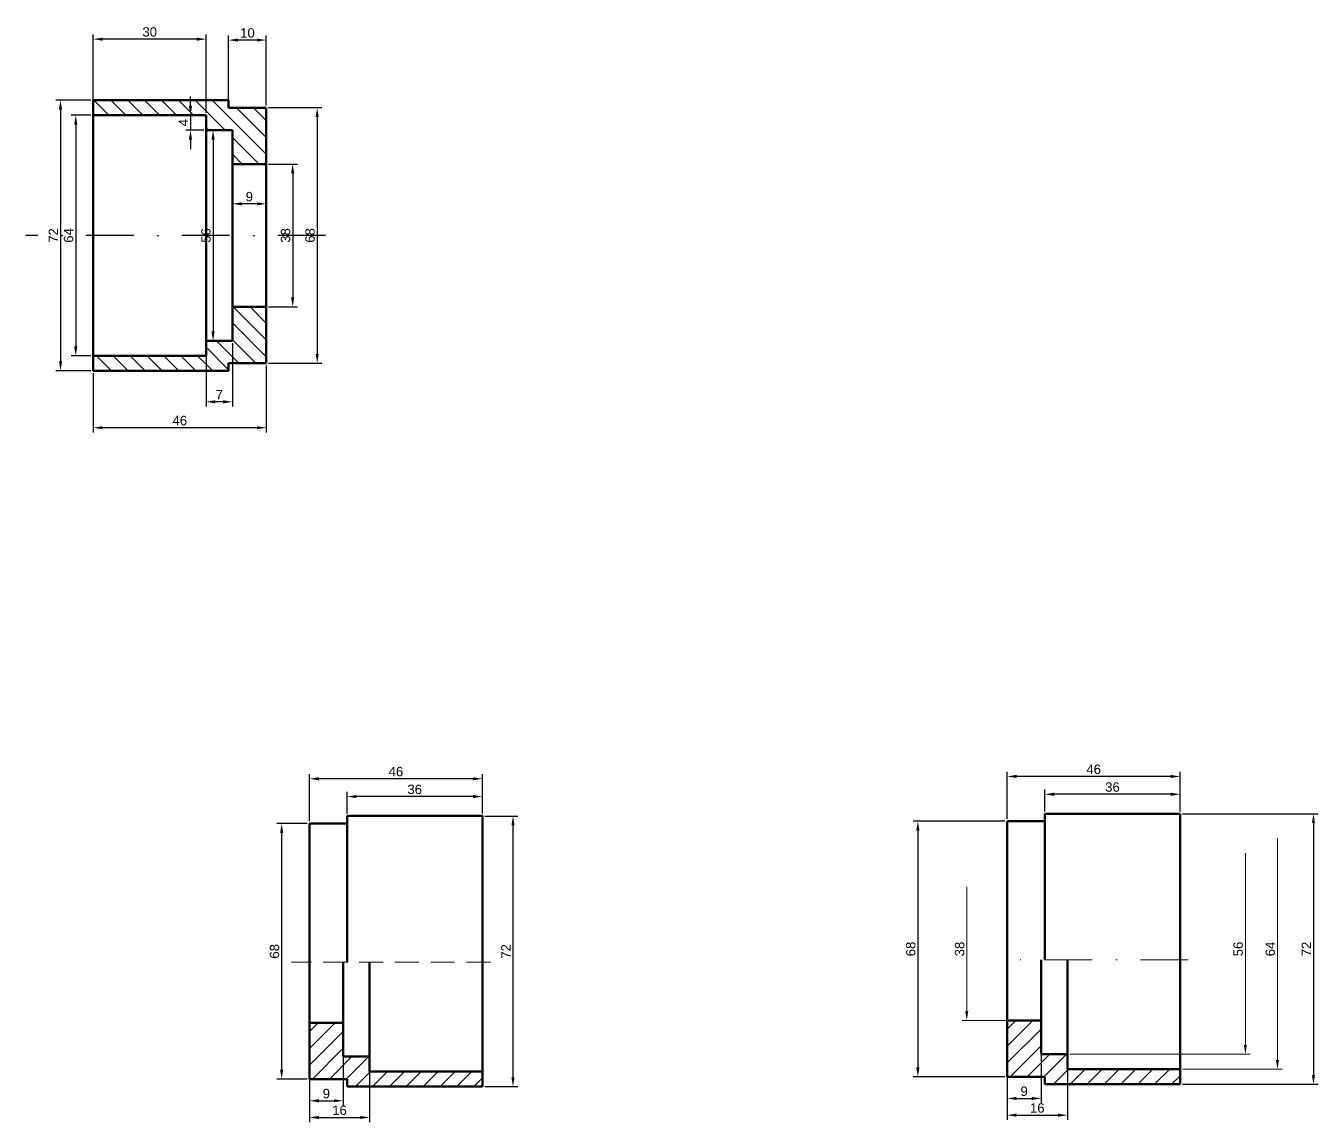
# Model space of a CAD drawing. Header units: millimetres. Extents: x 1235 to 2210, y 811 to 2257.
# Drawn here: x 1780.9 to 2124.6, y 1965.7 to 2257.4 of the extents above; entities that cross this region are included whole.
import ezdxf

# ---------------------------------------------------------------- set-up
doc = ezdxf.new("R2010")
doc.units = ezdxf.units.MM
doc.linetypes.add('штриховая2', pattern=[9.525, 6.35, -3.175])
doc.linetypes.add('штрихпунктирная', pattern=[25.4, 12.7, -6.35, 0, -6.35])
doc.styles.get("Standard").update_dxf_attribs({"font": 'arial.ttf'})
doc.dimstyles.new('ISO-25', dxfattribs={"dimtxt": 2.5, "dimasz": 2.5, "dimexe": 1.25, "dimexo": 0.625, "dimtad": 1, "dimtxsty": 'Standard', "dimcen": 2.5, "dimadec": 0, "dimazin": 0, "dimtfac": 1, "dimtmove": 0, "dimatfit": 3, "dimfxl": 1, "dimarcsym": 0})

# ---------------------------------------------------------------- blocks, each defined once
blk = doc.blocks.new('*D14')
at = {"color": 0, "lineweight": -2, "transparency": 16777216}
for p, q in [((1844.82, 2166.98), (1844.82, 2149.21)), ((1798.82, 2164.98), (1798.82, 2149.21)), ((1842.32, 2150.46), (1801.32, 2150.46))]:
    blk.add_line(p, q, dxfattribs=at)
at = {"color": 0, "lineweight": 15, "transparency": 16777216}
for points in [[(1801.32, 2150.88), (1801.32, 2150.05), (1798.82, 2150.46)], [(1842.32, 2150.88), (1842.32, 2150.05), (1844.82, 2150.46)]]:
    blk.add_solid(points, dxfattribs=at)
at = {"layer": 'Defpoints', "color": 0, "lineweight": 15, "transparency": 16777216}
for p in [(1798.82, 2165.61), (1844.82, 2167.61), (1798.82, 2150.46)]:
    blk.add_point(p, dxfattribs=at)
at = {"color": 0, "transparency": 16777216, "insert": (1821.82, 2152.36), "char_height": 2.5, "attachment_point": 5}
blk.add_mtext('46', dxfattribs=at)
blk = doc.blocks.new('*D15')
at = {"color": 0, "lineweight": -2, "transparency": 16777216}
for p, q in [((1834.82, 2236.23), (1834.82, 2254.84)), ((1842.32, 2253.59), (1837.32, 2253.59)), ((1844.82, 2236.23), (1844.82, 2254.84))]:
    blk.add_line(p, q, dxfattribs=at)
at = {"color": 0, "lineweight": 15, "transparency": 16777216}
for points in [[(1837.32, 2254.01), (1837.32, 2253.17), (1834.82, 2253.59)], [(1842.32, 2254.01), (1842.32, 2253.17), (1844.82, 2253.59)]]:
    blk.add_solid(points, dxfattribs=at)
at = {"layer": 'Defpoints', "color": 0, "lineweight": 15, "transparency": 16777216}
for p in [(1834.82, 2253.59), (1834.82, 2235.61), (1844.82, 2235.61)]:
    blk.add_point(p, dxfattribs=at)
at = {"color": 0, "transparency": 16777216, "insert": (1839.82, 2255.49), "char_height": 2.5, "attachment_point": 5}
blk.add_mtext('10', dxfattribs=at)
blk = doc.blocks.new('*D16')
at = {"color": 0, "lineweight": -2, "transparency": 16777216}
for p, q in [((1824.67, 2236.11), (1824.67, 2238.61)), ((1828.19, 2233.61), (1823.42, 2233.61)), ((1824.67, 2233.61), (1824.67, 2229.61)), ((1828.19, 2229.61), (1823.42, 2229.61)), ((1824.67, 2227.11), (1824.67, 2224.61))]:
    blk.add_line(p, q, dxfattribs=at)
at = {"color": 0, "lineweight": 15, "transparency": 16777216}
for points in [[(1824.25, 2236.11), (1825.09, 2236.11), (1824.67, 2233.61)], [(1824.25, 2227.11), (1825.09, 2227.11), (1824.67, 2229.61)]]:
    blk.add_solid(points, dxfattribs=at)
at = {"layer": 'Defpoints', "color": 0, "lineweight": 15, "transparency": 16777216}
for p in [(1828.82, 2233.61), (1824.67, 2229.61), (1828.82, 2229.61)]:
    blk.add_point(p, dxfattribs=at)
at = {"color": 0, "transparency": 16777216, "insert": (1822.79, 2231.61), "char_height": 2.5, "attachment_point": 5, "rotation": 90}
blk.add_mtext('4', dxfattribs=at)
blk = doc.blocks.new('*D17')
at = {"color": 0, "lineweight": -2, "transparency": 16777216}
for p, q in [((1845.44, 2220.61), (1853.1, 2220.61)), ((1851.85, 2218.11), (1851.85, 2185.11)), ((1845.44, 2182.61), (1853.1, 2182.61))]:
    blk.add_line(p, q, dxfattribs=at)
at = {"color": 0, "lineweight": 15, "transparency": 16777216}
for points in [[(1851.43, 2218.11), (1852.27, 2218.11), (1851.85, 2220.61)], [(1851.43, 2185.11), (1852.27, 2185.11), (1851.85, 2182.61)]]:
    blk.add_solid(points, dxfattribs=at)
at = {"layer": 'Defpoints', "color": 0, "lineweight": 15, "transparency": 16777216}
for p in [(1844.82, 2220.61), (1844.82, 2182.61), (1851.85, 2182.61)]:
    blk.add_point(p, dxfattribs=at)
at = {"color": 0, "transparency": 16777216, "insert": (1849.95, 2201.61), "char_height": 2.5, "attachment_point": 5, "rotation": 90}
blk.add_mtext('38', dxfattribs=at)
blk = doc.blocks.new('*D12')
at = {"color": 0, "lineweight": -2, "transparency": 16777216}
for p, q in [((1845.44, 2235.61), (1859.62, 2235.61)), ((1858.37, 2233.11), (1858.37, 2170.11)), ((1845.44, 2167.61), (1859.62, 2167.61))]:
    blk.add_line(p, q, dxfattribs=at)
at = {"color": 0, "lineweight": 15, "transparency": 16777216}
for points in [[(1857.95, 2233.11), (1858.78, 2233.11), (1858.37, 2235.61)], [(1857.95, 2170.11), (1858.78, 2170.11), (1858.37, 2167.61)]]:
    blk.add_solid(points, dxfattribs=at)
at = {"layer": 'Defpoints', "color": 0, "lineweight": 15, "transparency": 16777216}
for p in [(1844.82, 2235.61), (1844.82, 2167.61), (1858.37, 2167.61)]:
    blk.add_point(p, dxfattribs=at)
at = {"color": 0, "transparency": 16777216, "insert": (1856.47, 2201.61), "char_height": 2.5, "attachment_point": 5, "rotation": 90}
blk.add_mtext('68', dxfattribs=at)
blk = doc.blocks.new('*D18')
at = {"color": 0, "lineweight": -2, "transparency": 16777216}
for p, q in [((1798.19, 2233.61), (1792.9, 2233.61)), ((1794.15, 2231.11), (1794.15, 2172.11)), ((1798.19, 2169.61), (1792.9, 2169.61))]:
    blk.add_line(p, q, dxfattribs=at)
at = {"color": 0, "lineweight": 15, "transparency": 16777216}
for points in [[(1793.73, 2231.11), (1794.57, 2231.11), (1794.15, 2233.61)], [(1793.73, 2172.11), (1794.57, 2172.11), (1794.15, 2169.61)]]:
    blk.add_solid(points, dxfattribs=at)
at = {"layer": 'Defpoints', "color": 0, "lineweight": 15, "transparency": 16777216}
for p in [(1798.82, 2233.61), (1794.15, 2169.61), (1798.82, 2169.61)]:
    blk.add_point(p, dxfattribs=at)
at = {"color": 0, "transparency": 16777216, "insert": (1792.25, 2201.61), "char_height": 2.5, "attachment_point": 5, "rotation": 90}
blk.add_mtext('64', dxfattribs=at)
blk = doc.blocks.new('*D19')
at = {"color": 0, "lineweight": -2, "transparency": 16777216}
for p, q in [((1798.19, 2237.61), (1788.84, 2237.61)), ((1790.09, 2235.11), (1790.09, 2168.11)), ((1798.19, 2165.61), (1788.84, 2165.61))]:
    blk.add_line(p, q, dxfattribs=at)
at = {"color": 0, "lineweight": 15, "transparency": 16777216}
for points in [[(1789.68, 2235.11), (1790.51, 2235.11), (1790.09, 2237.61)], [(1789.68, 2168.11), (1790.51, 2168.11), (1790.09, 2165.61)]]:
    blk.add_solid(points, dxfattribs=at)
at = {"layer": 'Defpoints', "color": 0, "lineweight": 15, "transparency": 16777216}
for p in [(1798.82, 2237.61), (1790.09, 2165.61), (1798.82, 2165.61)]:
    blk.add_point(p, dxfattribs=at)
at = {"color": 0, "transparency": 16777216, "insert": (1788.21, 2201.61), "char_height": 2.5, "attachment_point": 5, "rotation": 90}
blk.add_mtext('72', dxfattribs=at)
blk = doc.blocks.new('*D20')
at = {"color": 0, "lineweight": -2, "transparency": 16777216}
for p, q in [((1831.69, 2229.61), (1829.43, 2229.61)), ((1830.68, 2227.11), (1830.68, 2176.11)), ((1831.69, 2173.61), (1829.43, 2173.61))]:
    blk.add_line(p, q, dxfattribs=at)
at = {"color": 0, "lineweight": 15, "transparency": 16777216}
for points in [[(1830.26, 2227.11), (1831.1, 2227.11), (1830.68, 2229.61)], [(1830.26, 2176.11), (1831.1, 2176.11), (1830.68, 2173.61)]]:
    blk.add_solid(points, dxfattribs=at)
at = {"layer": 'Defpoints', "color": 0, "lineweight": 15, "transparency": 16777216}
for p in [(1832.32, 2229.61), (1830.68, 2173.61), (1832.32, 2173.61)]:
    blk.add_point(p, dxfattribs=at)
at = {"color": 0, "transparency": 16777216, "insert": (1828.78, 2201.61), "char_height": 2.5, "attachment_point": 5, "rotation": 90}
blk.add_mtext('56', dxfattribs=at)
blk = doc.blocks.new('*D13')
at = {"color": 0, "lineweight": -2, "transparency": 16777216}
for p, q in [((1798.82, 2234.23), (1798.82, 2255.09)), ((1828.82, 2234.23), (1828.82, 2255.09)), ((1826.32, 2253.84), (1801.32, 2253.84))]:
    blk.add_line(p, q, dxfattribs=at)
at = {"color": 0, "lineweight": 15, "transparency": 16777216}
for points in [[(1801.32, 2254.25), (1801.32, 2253.42), (1798.82, 2253.84)], [(1826.32, 2254.25), (1826.32, 2253.42), (1828.82, 2253.84)]]:
    blk.add_solid(points, dxfattribs=at)
at = {"layer": 'Defpoints', "color": 0, "lineweight": 15, "transparency": 16777216}
for p in [(1798.82, 2253.84), (1798.82, 2233.61), (1828.82, 2233.61)]:
    blk.add_point(p, dxfattribs=at)
at = {"color": 0, "transparency": 16777216, "insert": (1813.82, 2255.74), "char_height": 2.5, "attachment_point": 5}
blk.add_mtext('30', dxfattribs=at)
blk = doc.blocks.new('*D21')
at = {"color": 0, "lineweight": -2, "transparency": 16777216}
for p, q in [((1828.82, 2172.98), (1828.82, 2156.1)), ((1835.82, 2172.98), (1835.82, 2156.1)), ((1833.32, 2157.35), (1831.32, 2157.35))]:
    blk.add_line(p, q, dxfattribs=at)
at = {"color": 0, "lineweight": 15, "transparency": 16777216}
for points in [[(1831.32, 2157.77), (1831.32, 2156.94), (1828.82, 2157.35)], [(1833.32, 2157.77), (1833.32, 2156.94), (1835.82, 2157.35)]]:
    blk.add_solid(points, dxfattribs=at)
at = {"layer": 'Defpoints', "color": 0, "lineweight": 15, "transparency": 16777216}
for p in [(1828.82, 2173.61), (1835.82, 2173.61), (1828.82, 2157.35)]:
    blk.add_point(p, dxfattribs=at)
at = {"color": 0, "transparency": 16777216, "insert": (1832.32, 2159.23), "char_height": 2.5, "attachment_point": 5}
blk.add_mtext('7', dxfattribs=at)
blk = doc.blocks.new('*D22')
at = {"color": 0, "lineweight": -2, "transparency": 16777216}
for p, q in [((1835.82, 2202.23), (1835.82, 2211.28)), ((1844.82, 2202.23), (1844.82, 2211.28)), ((1842.32, 2210.03), (1838.32, 2210.03))]:
    blk.add_line(p, q, dxfattribs=at)
at = {"color": 0, "lineweight": 15, "transparency": 16777216}
for points in [[(1838.32, 2210.44), (1838.32, 2209.61), (1835.82, 2210.03)], [(1842.32, 2210.44), (1842.32, 2209.61), (1844.82, 2210.03)]]:
    blk.add_solid(points, dxfattribs=at)
at = {"layer": 'Defpoints', "color": 0, "lineweight": 15, "transparency": 16777216}
for p in [(1835.82, 2210.03), (1835.82, 2201.61), (1844.82, 2201.61)]:
    blk.add_point(p, dxfattribs=at)
at = {"color": 0, "transparency": 16777216, "insert": (1840.32, 2211.93), "char_height": 2.5, "attachment_point": 5}
blk.add_mtext('9', dxfattribs=at)
blk = doc.blocks.new('*D30')
at = {"color": 0, "lineweight": -2, "transparency": 16777216}
for p, q in [((1866.31, 2047.79), (1866.31, 2053.58)), ((1899.81, 2052.33), (1868.81, 2052.33)), ((1902.31, 2047.79), (1902.31, 2053.58))]:
    blk.add_line(p, q, dxfattribs=at)
at = {"color": 0, "lineweight": 15, "transparency": 16777216}
for points in [[(1868.81, 2052.74), (1868.81, 2051.91), (1866.31, 2052.33)], [(1899.81, 2052.74), (1899.81, 2051.91), (1902.31, 2052.33)]]:
    blk.add_solid(points, dxfattribs=at)
at = {"layer": 'Defpoints', "color": 0, "lineweight": 15, "transparency": 16777216}
for p in [(1866.31, 2052.33), (1866.31, 2047.16), (1902.31, 2047.16)]:
    blk.add_point(p, dxfattribs=at)
at = {"color": 0, "lineweight": 15, "transparency": 16777216, "insert": (1884.31, 2054.23), "char_height": 2.5, "attachment_point": 5}
blk.add_mtext('36', dxfattribs=at)
blk = doc.blocks.new('*D31')
at = {"color": 0, "lineweight": -2, "transparency": 16777216}
for p, q in [((1856.31, 2045.79), (1856.31, 2058.32)), ((1899.81, 2057.07), (1858.81, 2057.07)), ((1902.31, 2047.79), (1902.31, 2058.32))]:
    blk.add_line(p, q, dxfattribs=at)
at = {"color": 0, "lineweight": 15, "transparency": 16777216}
for points in [[(1858.81, 2057.48), (1858.81, 2056.65), (1856.31, 2057.07)], [(1899.81, 2057.48), (1899.81, 2056.65), (1902.31, 2057.07)]]:
    blk.add_solid(points, dxfattribs=at)
at = {"layer": 'Defpoints', "color": 0, "lineweight": 15, "transparency": 16777216}
for p in [(1856.31, 2057.07), (1902.31, 2047.16), (1856.31, 2045.16)]:
    blk.add_point(p, dxfattribs=at)
at = {"color": 0, "lineweight": 15, "transparency": 16777216, "insert": (1879.31, 2058.97), "char_height": 2.5, "attachment_point": 5}
blk.add_mtext('46', dxfattribs=at)
blk = doc.blocks.new('*D32')
at = {"color": 0, "lineweight": -2, "transparency": 16777216}
for p, q in [((1856.31, 1991.54), (1856.31, 1970.15)), ((1865.31, 1991.54), (1865.31, 1970.15)), ((1858.81, 1971.4), (1862.81, 1971.4))]:
    blk.add_line(p, q, dxfattribs=at)
at = {"color": 0, "lineweight": 15, "transparency": 16777216}
for points in [[(1858.81, 1971.82), (1858.81, 1970.99), (1856.31, 1971.4)], [(1862.81, 1971.82), (1862.81, 1970.99), (1865.31, 1971.4)]]:
    blk.add_solid(points, dxfattribs=at)
at = {"layer": 'Defpoints', "color": 0, "lineweight": 15, "transparency": 16777216}
for p in [(1856.31, 1992.16), (1865.31, 1992.16), (1865.31, 1971.4)]:
    blk.add_point(p, dxfattribs=at)
at = {"color": 0, "lineweight": 15, "transparency": 16777216, "insert": (1860.81, 1973.3), "char_height": 2.5, "attachment_point": 5}
blk.add_mtext('9', dxfattribs=at)
blk = doc.blocks.new('*D33')
at = {"color": 0, "lineweight": -2, "transparency": 16777216}
for p, q in [((1856.31, 1991.54), (1856.31, 1965.71)), ((1872.31, 1982.54), (1872.31, 1965.71)), ((1858.81, 1966.96), (1869.81, 1966.96))]:
    blk.add_line(p, q, dxfattribs=at)
at = {"color": 0, "lineweight": 15, "transparency": 16777216}
for points in [[(1858.81, 1967.37), (1858.81, 1966.54), (1856.31, 1966.96)], [(1869.81, 1967.37), (1869.81, 1966.54), (1872.31, 1966.96)]]:
    blk.add_solid(points, dxfattribs=at)
at = {"layer": 'Defpoints', "color": 0, "lineweight": 15, "transparency": 16777216}
for p in [(1856.31, 1992.16), (1872.31, 1983.16), (1872.31, 1966.96)]:
    blk.add_point(p, dxfattribs=at)
at = {"color": 0, "lineweight": 15, "transparency": 16777216, "insert": (1864.31, 1968.86), "char_height": 2.5, "attachment_point": 5}
blk.add_mtext('16', dxfattribs=at)
blk = doc.blocks.new('*D34')
at = {"color": 0, "lineweight": -2, "transparency": 16777216}
for p, q in [((1855.68, 2045.16), (1847.67, 2045.16)), ((1848.92, 2042.66), (1848.92, 1979.66)), ((1855.68, 1977.16), (1847.67, 1977.16))]:
    blk.add_line(p, q, dxfattribs=at)
at = {"color": 0, "lineweight": 15, "transparency": 16777216}
for points in [[(1848.5, 2042.66), (1849.33, 2042.66), (1848.92, 2045.16)], [(1848.5, 1979.66), (1849.33, 1979.66), (1848.92, 1977.16)]]:
    blk.add_solid(points, dxfattribs=at)
at = {"layer": 'Defpoints', "color": 0, "lineweight": 15, "transparency": 16777216}
for p in [(1856.31, 2045.16), (1848.92, 1977.16), (1856.31, 1977.16)]:
    blk.add_point(p, dxfattribs=at)
at = {"color": 0, "lineweight": 15, "transparency": 16777216, "insert": (1847.02, 2011.16), "char_height": 2.5, "attachment_point": 5, "rotation": 90}
blk.add_mtext('68', dxfattribs=at)
blk = doc.blocks.new('*D35')
at = {"color": 0, "lineweight": -2, "transparency": 16777216}
for p, q in [((1902.93, 2047.16), (1911.7, 2047.16)), ((1910.45, 2044.66), (1910.45, 1977.66)), ((1902.93, 1975.16), (1911.7, 1975.16))]:
    blk.add_line(p, q, dxfattribs=at)
at = {"color": 0, "lineweight": 15, "transparency": 16777216}
for points in [[(1910.03, 2044.66), (1910.86, 2044.66), (1910.45, 2047.16)], [(1910.03, 1977.66), (1910.86, 1977.66), (1910.45, 1975.16)]]:
    blk.add_solid(points, dxfattribs=at)
at = {"layer": 'Defpoints', "color": 0, "lineweight": 15, "transparency": 16777216}
for p in [(1902.31, 2047.16), (1902.31, 1975.16), (1910.45, 1975.16)]:
    blk.add_point(p, dxfattribs=at)
at = {"color": 0, "lineweight": 15, "transparency": 16777216, "insert": (1908.57, 2011.16), "char_height": 2.5, "attachment_point": 5, "rotation": 90}
blk.add_mtext('72', dxfattribs=at)
blk = doc.blocks.new('*D42')
at = {"color": 0, "lineweight": -2, "transparency": 16777216}
for p, q in [((2051.9, 2048.4), (2051.9, 2054.19)), ((2085.4, 2052.94), (2054.4, 2052.94)), ((2087.9, 2048.4), (2087.9, 2054.19))]:
    blk.add_line(p, q, dxfattribs=at)
at = {"color": 0, "lineweight": 15, "transparency": 16777216}
for points in [[(2054.4, 2053.36), (2054.4, 2052.52), (2051.9, 2052.94)], [(2085.4, 2053.36), (2085.4, 2052.52), (2087.9, 2052.94)]]:
    blk.add_solid(points, dxfattribs=at)
at = {"layer": 'Defpoints', "color": 0, "lineweight": 15, "transparency": 16777216}
for p in [(2051.9, 2052.94), (2051.9, 2047.78), (2087.9, 2047.78)]:
    blk.add_point(p, dxfattribs=at)
at = {"color": 0, "lineweight": 15, "transparency": 16777216, "insert": (2069.9, 2054.84), "char_height": 2.5, "attachment_point": 5}
blk.add_mtext('36', dxfattribs=at)
blk = doc.blocks.new('*D43')
at = {"color": 0, "lineweight": -2, "transparency": 16777216}
for p, q in [((2041.9, 2046.4), (2041.9, 2058.93)), ((2087.9, 2048.4), (2087.9, 2058.93)), ((2085.4, 2057.68), (2044.4, 2057.68))]:
    blk.add_line(p, q, dxfattribs=at)
at = {"color": 0, "lineweight": 15, "transparency": 16777216}
for points in [[(2044.4, 2058.1), (2044.4, 2057.27), (2041.9, 2057.68)], [(2085.4, 2058.1), (2085.4, 2057.27), (2087.9, 2057.68)]]:
    blk.add_solid(points, dxfattribs=at)
at = {"layer": 'Defpoints', "color": 0, "lineweight": 15, "transparency": 16777216}
for p in [(2041.9, 2057.68), (2041.9, 2045.78), (2087.9, 2047.78)]:
    blk.add_point(p, dxfattribs=at)
at = {"color": 0, "lineweight": 15, "transparency": 16777216, "insert": (2064.9, 2059.58), "char_height": 2.5, "attachment_point": 5}
blk.add_mtext('46', dxfattribs=at)
blk = doc.blocks.new('*D44')
at = {"color": 0, "lineweight": -2, "transparency": 16777216}
for p, q in [((2041.9, 1992.15), (2041.9, 1970.77)), ((2050.9, 1992.15), (2050.9, 1970.77)), ((2044.4, 1972.02), (2048.4, 1972.02))]:
    blk.add_line(p, q, dxfattribs=at)
at = {"color": 0, "lineweight": 15, "transparency": 16777216}
for points in [[(2044.4, 1972.43), (2044.4, 1971.6), (2041.9, 1972.02)], [(2048.4, 1972.43), (2048.4, 1971.6), (2050.9, 1972.02)]]:
    blk.add_solid(points, dxfattribs=at)
at = {"layer": 'Defpoints', "color": 0, "lineweight": 15, "transparency": 16777216}
for p in [(2041.9, 1992.78), (2050.9, 1992.78), (2050.9, 1972.02)]:
    blk.add_point(p, dxfattribs=at)
at = {"color": 0, "lineweight": 15, "transparency": 16777216, "insert": (2046.4, 1973.92), "char_height": 2.5, "attachment_point": 5}
blk.add_mtext('9', dxfattribs=at)
blk = doc.blocks.new('*D45')
at = {"color": 0, "lineweight": -2, "transparency": 16777216}
for p, q in [((2041.9, 1992.15), (2041.9, 1966.32)), ((2057.9, 1983.15), (2057.9, 1966.32)), ((2044.4, 1967.57), (2055.4, 1967.57))]:
    blk.add_line(p, q, dxfattribs=at)
at = {"color": 0, "lineweight": 15, "transparency": 16777216}
for points in [[(2044.4, 1967.99), (2044.4, 1967.16), (2041.9, 1967.57)], [(2055.4, 1967.99), (2055.4, 1967.16), (2057.9, 1967.57)]]:
    blk.add_solid(points, dxfattribs=at)
at = {"layer": 'Defpoints', "color": 0, "lineweight": 15, "transparency": 16777216}
for p in [(2041.9, 1992.78), (2057.9, 1983.78), (2057.9, 1967.57)]:
    blk.add_point(p, dxfattribs=at)
at = {"color": 0, "lineweight": 15, "transparency": 16777216, "insert": (2049.9, 1969.47), "char_height": 2.5, "attachment_point": 5}
blk.add_mtext('16', dxfattribs=at)
blk = doc.blocks.new('*D46')
at = {"color": 0, "lineweight": -2, "transparency": 16777216}
for p, q in [((2041.27, 2045.78), (2016.89, 2045.78)), ((2018.14, 2043.28), (2018.14, 1980.28)), ((2041.27, 1977.78), (2016.89, 1977.78))]:
    blk.add_line(p, q, dxfattribs=at)
at = {"color": 0, "lineweight": 15, "transparency": 16777216}
for points in [[(2017.72, 2043.28), (2018.56, 2043.28), (2018.14, 2045.78)], [(2017.72, 1980.28), (2018.56, 1980.28), (2018.14, 1977.78)]]:
    blk.add_solid(points, dxfattribs=at)
at = {"layer": 'Defpoints', "color": 0, "lineweight": 15, "transparency": 16777216}
for p in [(2041.9, 2045.78), (2018.14, 1977.78), (2041.9, 1977.78)]:
    blk.add_point(p, dxfattribs=at)
at = {"color": 0, "lineweight": 15, "transparency": 16777216, "insert": (2016.24, 2011.78), "char_height": 2.5, "attachment_point": 5, "rotation": 90}
blk.add_mtext('68', dxfattribs=at)
blk = doc.blocks.new('*D47')
at = {"color": 0, "lineweight": -2, "transparency": 16777216}
for p, q in [((2088.52, 2047.78), (2124.6, 2047.78)), ((2123.35, 2045.28), (2123.35, 1978.28)), ((2088.52, 1975.78), (2124.6, 1975.78))]:
    blk.add_line(p, q, dxfattribs=at)
at = {"color": 0, "lineweight": 15, "transparency": 16777216}
for points in [[(2122.94, 2045.28), (2123.77, 2045.28), (2123.35, 2047.78)], [(2122.94, 1978.28), (2123.77, 1978.28), (2123.35, 1975.78)]]:
    blk.add_solid(points, dxfattribs=at)
at = {"layer": 'Defpoints', "color": 0, "lineweight": 15, "transparency": 16777216}
for p in [(2087.9, 2047.78), (2087.9, 1975.78), (2123.35, 1975.78)]:
    blk.add_point(p, dxfattribs=at)
at = {"color": 0, "lineweight": 15, "transparency": 16777216, "insert": (2121.47, 2011.78), "char_height": 2.5, "attachment_point": 5, "rotation": 90}
blk.add_mtext('72', dxfattribs=at)

msp = doc.modelspace()

# ---------------------------------------------------------------- hatches: boundary and pattern name
h = msp.add_hatch()
h.set_pattern_fill('ANSI31', color=256, angle=-90)
h.set_pattern_definition([(315, (122.1025, 3492.4134), (2.245064, 2.245064), [])])
h.paths.add_polyline_path([(1835.81675, 2229.60672), (1835.81675, 2220.60672), (1844.81675, 2220.60672), (1844.81675, 2235.60672), (1834.81675, 2235.60672), (1834.81675, 2237.60672), (1798.81675, 2237.60672), (1798.81675, 2233.60672), (1828.81675, 2233.60672), (1828.81675, 2229.60672)])
h.paths.add_polyline_path([(1835.81675, 2173.60672), (1828.81675, 2173.60672), (1828.81675, 2169.60672), (1798.81675, 2169.60672), (1798.81675, 2165.60672), (1834.81675, 2165.60672), (1834.81675, 2167.60672), (1844.81675, 2167.60672), (1844.81675, 2182.60672), (1835.81675, 2182.60672)])
at = {"lineweight": 15}
h = msp.add_hatch(dxfattribs=at)
h.set_pattern_fill('ANSI31', color=256)
h.set_pattern_definition([(45, (92.0162, 472.4933), (-2.245064, 2.245064), [])])
h.paths.add_polyline_path([(1856.30777, 1977.1647), (1866.30777, 1977.1647), (1866.30777, 1975.1647), (1902.30777, 1975.1647), (1902.30777, 1979.1647), (1872.30777, 1979.1647), (1872.30777, 1983.1647), (1865.30777, 1983.1647), (1865.30777, 1992.1647), (1856.30777, 1992.1647)])
h = msp.add_hatch(dxfattribs=at)
h.set_pattern_fill('ANSI31', color=256)
h.set_pattern_definition([(45, (277.6054, 473.1085), (-2.245064, 2.245064), [])])
h.paths.add_polyline_path([(2041.89692, 1977.77989), (2051.89692, 1977.77989), (2051.89692, 1975.77989), (2087.89692, 1975.77989), (2087.89692, 1979.77989), (2057.89692, 1979.77989), (2057.89692, 1983.77989), (2050.89692, 1983.77989), (2050.89692, 1992.77989), (2041.89692, 1992.77989)])

# ---------------------------------------------------------------- linework, layer by layer
at = {"lineweight": 50}
for p, q in [((1798.81675, 2237.60672), (1834.81675, 2237.60672)), ((1798.81675, 2237.60672), (1798.81675, 2233.60672)), ((1834.81675, 2237.60672), (1834.81675, 2235.60672)), ((1834.81675, 2235.60672), (1844.81675, 2235.60672)), ((1844.81675, 2235.60672), (1844.81675, 2167.60672)), ((1828.81675, 2233.60672), (1798.81675, 2233.60672)), ((1798.81675, 2233.60672), (1798.81675, 2169.60672)), ((1828.81675, 2229.60672), (1828.81675, 2233.60672)), ((1835.81675, 2229.60672), (1828.81675, 2229.60672)), ((1828.81675, 2229.60672), (1828.81675, 2173.60672)), ((1835.81675, 2220.60672), (1835.81675, 2229.60672)), ((1844.81675, 2220.60672), (1835.81675, 2220.60672)), ((1835.81675, 2220.60672), (1835.81675, 2182.60672)), ((1844.81675, 2182.60672), (1835.81675, 2182.60672)), ((1835.81675, 2182.60672), (1835.81675, 2173.60672)), ((1828.81675, 2173.60672), (1835.81675, 2173.60672)), ((1828.81675, 2173.60672), (1828.81675, 2169.60672)), ((1798.81675, 2169.60672), (1828.81675, 2169.60672)), ((1798.81675, 2169.60672), (1798.81675, 2165.60672)), ((1834.81675, 2165.60672), (1798.81675, 2165.60672)), ((1834.81675, 2167.60672), (1844.81675, 2167.60672)), ((1834.81675, 2165.60672), (1834.81675, 2167.60672)), ((1866.30777, 2047.1647), (1902.30777, 2047.1647)), ((1866.30777, 2047.1647), (1866.30777, 2045.1647)), ((1902.30777, 2043.1647), (1902.30777, 2047.1647)), ((2041.89692, 1977.77989), (2041.89692, 2045.77989)), ((2051.89692, 2045.77989), (2041.89692, 2045.77989)), ((2051.89692, 2047.77989), (2087.89692, 2047.77989)), ((2051.89692, 2047.77989), (2051.89692, 2045.77989)), ((2051.89692, 2045.77989), (2051.89692, 2008.89696)), ((2087.89692, 2043.77989), (2087.89692, 2047.77989)), ((1856.30777, 1977.1647), (1856.30777, 2045.1647)), ((1866.30777, 2045.1647), (1856.30777, 2045.1647)), ((1866.30777, 2045.1647), (1866.30777, 2008.28178)), ((1902.30777, 1979.1647), (1902.30777, 2043.1647)), ((2087.89692, 1979.77989), (2087.89692, 2043.77989)), ((1865.30777, 1992.1647), (1865.30777, 2008.28178)), ((1872.30777, 1983.1647), (1872.30777, 2008.28178)), ((2050.89692, 1992.77989), (2050.89692, 2008.89696)), ((2057.89692, 1983.77989), (2057.89692, 2008.89696)), ((1856.30777, 1992.1647), (1865.30777, 1992.1647)), ((1865.30777, 1992.1647), (1865.30777, 1983.1647)), ((2041.89692, 1992.77989), (2050.89692, 1992.77989)), ((2050.89692, 1992.77989), (2050.89692, 1983.77989)), ((2050.89692, 1983.77989), (2057.89692, 1983.77989)), ((2057.89692, 1983.77989), (2057.89692, 1979.77989)), ((1865.30777, 1983.1647), (1872.30777, 1983.1647)), ((1872.30777, 1983.1647), (1872.30777, 1979.1647)), ((1866.30777, 1977.1647), (1856.30777, 1977.1647)), ((1866.30777, 1975.1647), (1866.30777, 1977.1647)), ((1872.30777, 1979.1647), (1902.30777, 1979.1647)), ((1902.30777, 1975.1647), (1902.30777, 1979.1647)), ((2051.89692, 1977.77989), (2041.89692, 1977.77989)), ((2051.89692, 1975.77989), (2051.89692, 1977.77989)), ((2057.89692, 1979.77989), (2087.89692, 1979.77989)), ((2087.89692, 1975.77989), (2087.89692, 1979.77989)), ((1902.30777, 1975.1647), (1866.30777, 1975.1647)), ((2087.89692, 1975.77989), (2051.89692, 1975.77989))]:
    msp.add_line(p, q, dxfattribs=at)
at = {"linetype": 'штрихпунктирная'}
msp.add_line((1860.55789, 2201.60672), (1780.87758, 2201.60672), dxfattribs=at)
at = {"lineweight": 15}
for p, q in [((2113.77833, 1982.27989), (2113.77833, 2041.27989)), ((2105.24031, 2037.27989), (2105.24031, 1986.27989)), ((2031.1487, 2028.27989), (2031.1487, 1995.27989)), ((2045.77192, 1992.77989), (2029.8987, 1992.77989)), ((2058.52192, 1983.77989), (2106.49031, 1983.77989)), ((2088.52192, 1979.77989), (2115.02833, 1979.77989))]:
    msp.add_line(p, q, dxfattribs=at)
at = {"linetype": 'штриховая2', "lineweight": 15}
msp.add_line((1904.4493, 2008.28178), (1851.5396, 2008.28178), dxfattribs=at)
at = {"linetype": 'штрихпунктирная', "lineweight": 15}
msp.add_line((2090.03845, 2008.89696), (2039.10362, 2008.89696), dxfattribs=at)
at = {"lineweight": 15}
for points in [[(2030.73204, 1995.27989), (2031.56537, 1995.27989), (2031.1487, 1992.77989)], [(2104.82364, 1986.27989), (2105.65697, 1986.27989), (2105.24031, 1983.77989)], [(2113.36167, 1982.27989), (2114.195, 1982.27989), (2113.77833, 1979.77989)]]:
    msp.add_solid(points, dxfattribs=at)

# ---------------------------------------------------------------- texts
at = {"lineweight": 15, "char_height": 2.5, "attachment_point": 5, "rotation": 90}
for s, insert in [('38', (2029.24642, 2011.77989)), ('56', (2103.33887, 2011.77989)), ('64', (2111.8769, 2011.77989))]:
    msp.add_mtext(s, dxfattribs=dict(at, insert=insert))

# ---------------------------------------------------------------- dimensions: what is measured, and where the dimension line sits
for base, p1, p2, picture, middle in [((1798.81675, 2253.83651), (1828.81675, 2233.60672), (1798.81675, 2233.60672), '*D13', (1813.81675, 2255.7388)), ((1834.81675, 2253.59024), (1844.81675, 2235.60672), (1834.81675, 2235.60672), '*D15', (1839.81675, 2255.49167)), ((1835.81675, 2210.0258), (1844.81675, 2201.60672), (1835.81675, 2201.60672), '*D22', (1840.31675, 2211.92723)), ((1828.81675, 2157.35448), (1835.81675, 2173.60672), (1828.81675, 2173.60672), '*D21', (1832.31675, 2159.22948)), ((1798.81675, 2150.46276), (1844.81675, 2167.60672), (1798.81675, 2165.60672), '*D14', (1821.81675, 2152.3642))]:
    dim = msp.add_linear_dim(base=base, p1=p1, p2=p2, dimstyle='ISO-25')
    dim.commit()
    dim.dimension.update_dxf_attribs({"geometry": picture, "text_midpoint": middle})
for base, p1, p2, picture, middle in [((1824.66848, 2229.60672), (1828.81675, 2233.60672), (1828.81675, 2229.60672), '*D16', (1822.79348, 2231.60672)), ((1790.09282, 2165.60672), (1798.81675, 2237.60672), (1798.81675, 2165.60672), '*D19', (1788.21271, 2201.60672)), ((1858.36724, 2167.60672), (1844.81675, 2235.60672), (1844.81675, 2167.60672), '*D12', (1856.46581, 2201.60672)), ((1794.15143, 2169.60672), (1798.81675, 2233.60672), (1798.81675, 2169.60672), '*D18', (1792.25, 2201.60672)), ((1830.67891, 2173.60672), (1832.31675, 2229.60672), (1832.31675, 2173.60672), '*D20', (1828.77748, 2201.60672)), ((1851.84887, 2182.60672), (1844.81675, 2220.60672), (1844.81675, 2182.60672), '*D17', (1849.94658, 2201.60672))]:
    dim = msp.add_linear_dim(base=base, p1=p1, p2=p2, angle=270, dimstyle='ISO-25')
    dim.commit()
    dim.dimension.update_dxf_attribs({"geometry": picture, "text_midpoint": middle})
at = {"lineweight": 15}
for base, p1, p2, picture, middle in [((1856.30777, 2057.06678), (1902.30777, 2047.1647), (1856.30777, 2045.1647), '*D31', (1879.30777, 2058.96821)), ((2041.89692, 2057.68196), (2087.89692, 2047.77989), (2041.89692, 2045.77989), '*D43', (2064.89692, 2059.58339)), ((1866.30777, 2052.32535), (1902.30777, 2047.1647), (1866.30777, 2047.1647), '*D30', (1884.30777, 2054.22764)), ((2051.89692, 2052.94053), (2087.89692, 2047.77989), (2051.89692, 2047.77989), '*D42', (2069.89692, 2054.84282)), ((1865.30777, 1971.40244), (1856.30777, 1992.1647), (1865.30777, 1992.1647), '*D32', (1860.80777, 1973.30387)), ((1872.30777, 1966.95735), (1856.30777, 1992.1647), (1872.30777, 1983.1647), '*D33', (1864.30777, 1968.85879)), ((2050.89692, 1972.01762), (2041.89692, 1992.77989), (2050.89692, 1992.77989), '*D44', (2046.39692, 1973.91906)), ((2057.89692, 1967.57254), (2041.89692, 1992.77989), (2057.89692, 1983.77989), '*D45', (2049.89692, 1969.47397))]:
    dim = msp.add_linear_dim(base=base, p1=p1, p2=p2, dimstyle='ISO-25', dxfattribs=at)
    dim.commit()
    dim.dimension.update_dxf_attribs({"geometry": picture, "text_midpoint": middle})
for base, p1, p2, picture, middle in [((1910.44573, 1975.1647), (1902.30777, 2047.1647), (1902.30777, 1975.1647), '*D35', (1908.56561, 2011.1647)), ((1848.91753, 1977.1647), (1856.30777, 2045.1647), (1856.30777, 1977.1647), '*D34', (1847.0161, 2011.1647))]:
    dim = msp.add_linear_dim(base=base, p1=p1, p2=p2, angle=90, dimstyle='ISO-25', dxfattribs=at)
    dim.commit()
    dim.dimension.update_dxf_attribs({"geometry": picture, "text_midpoint": middle})
for base, p1, p2, picture, middle in [((2018.13837, 1977.77989), (2041.89692, 2045.77989), (2041.89692, 1977.77989), '*D46', (2018.13837, 2011.77989)), ((2123.35432, 1975.77989), (2087.89692, 2047.77989), (2087.89692, 1975.77989), '*D47', (2123.35432, 2011.77989))]:
    dim = msp.add_linear_dim(base=base, p1=p1, p2=p2, angle=90, dimstyle='ISO-25', dxfattribs=at)
    dim.commit()
    dim.dimension.update_dxf_attribs({"geometry": picture, "text_midpoint": middle, "dimtype": 160})

doc.saveas('drawing.dxf')
